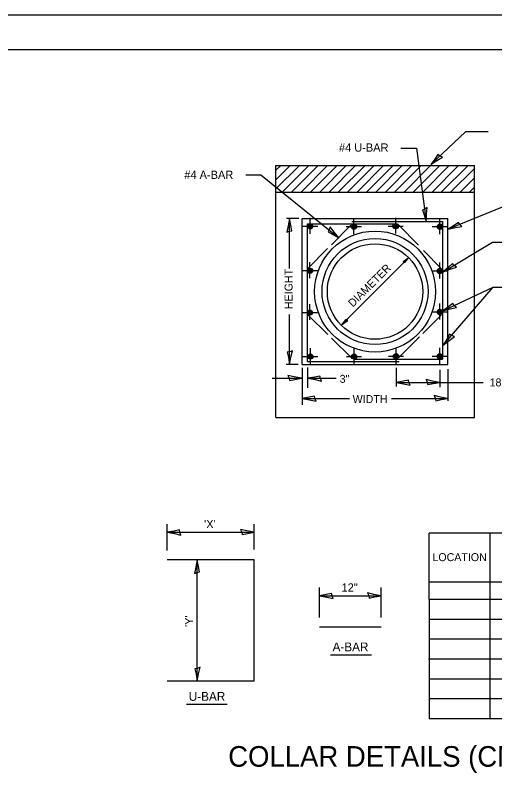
# Model space of a CAD drawing. Extents: x 2133490 to 2172050, y 2138301 to 2145980.
# Drawn here: x 2135936 to 2136286, y 2141984 to 2142538 of the extents above; entities that cross this region are included whole.
import ezdxf

# ---------------------------------------------------------------- set-up
doc = ezdxf.new("R2010")
doc.units = 0
for name, color, linetype in [('Level 23', 7, 'Continuous'), ('Level 40', 7, 'Continuous'), ('Level 63', 7, 'Continuous'), ('ROW_PR_Notes', 7, 'Continuous'), ('Sheets_50 Reference Boundary', 7, 'Continuous'), ('Sheets_General Details', 7, 'Continuous'), ('Sheets_Printer Plotting Border', 7, 'Continuous')]:
    doc.layers.add(name, color=color, linetype=linetype)

msp = doc.modelspace()

# ---------------------------------------------------------------- linework, layer by layer
at = {"layer": 'Level 23'}
for p, q in [((2136376.79, 2142160.23), (2136238.38, 2142160.23)), ((2136238.38, 2142111.93), (2136238.38, 2142160.23)), ((2136282.81, 2142024.99), (2136282.81, 2142160.23)), ((2136764.83, 2142124.49), (2136238.7, 2142124.49)), ((2136238.38, 2142111.93), (2136238.38, 2142024.99)), ((2136764.83, 2142111.93), (2136238.41, 2142111.93)), ((2136764.83, 2142097.44), (2136238.24, 2142097.44)), ((2136764.83, 2142082.95), (2136238.41, 2142082.95)), ((2136764.83, 2142068.46), (2136237.89, 2142068.46)), ((2136764.83, 2142053.97), (2136238.24, 2142053.97)), ((2136764.83, 2142039.48), (2136238.58, 2142039.48)), ((2136764.83, 2142024.99), (2136238.38, 2142024.99))]:
    msp.add_line(p, q, dxfattribs=at)
at = {"layer": 'Level 40'}
for centre, radius in [((2136151.64, 2142383.78), 1.93), ((2136151.64, 2142383.78), 1.59), ((2136151.64, 2142383.78), 1.29), ((2136151.64, 2142383.78), 0.812), ((2136151.64, 2142383.78), 0.392), ((2136183.55, 2142383.52), 1.93), ((2136183.55, 2142383.52), 1.59), ((2136183.55, 2142383.52), 1.29), ((2136183.55, 2142383.52), 0.812), ((2136183.55, 2142383.52), 0.392), ((2136214.02, 2142383.89), 1.93), ((2136214.02, 2142383.89), 1.59), ((2136214.02, 2142383.89), 1.29), ((2136214.02, 2142383.89), 0.812), ((2136214.02, 2142383.89), 0.392), ((2136246.32, 2142383.6), 1.93), ((2136246.32, 2142383.6), 1.59), ((2136246.32, 2142383.6), 1.29), ((2136246.32, 2142383.6), 0.812), ((2136246.32, 2142383.6), 0.392), ((2136198.94, 2142336.28), 44.06), ((2136151.5, 2142351.4), 1.93), ((2136151.5, 2142351.4), 1.59), ((2136151.5, 2142351.4), 1.29), ((2136151.5, 2142351.4), 0.812), ((2136151.5, 2142351.4), 0.392), ((2136246.22, 2142351.18), 1.93), ((2136246.22, 2142351.18), 1.59), ((2136246.22, 2142351.18), 1.29), ((2136246.22, 2142351.18), 0.812), ((2136246.22, 2142351.18), 0.392), ((2136151.39, 2142320.97), 1.93), ((2136151.39, 2142320.97), 1.59), ((2136151.39, 2142320.97), 1.29), ((2136151.39, 2142320.97), 0.812), ((2136151.39, 2142320.97), 0.392), ((2136246.22, 2142321.3), 1.93), ((2136246.22, 2142321.3), 1.59), ((2136246.22, 2142321.3), 1.29), ((2136246.22, 2142321.3), 0.812), ((2136246.22, 2142321.3), 0.392), ((2136151.79, 2142288.92), 1.93), ((2136151.79, 2142288.92), 1.59), ((2136151.79, 2142288.92), 1.29), ((2136151.79, 2142288.92), 0.812), ((2136151.79, 2142288.92), 0.392), ((2136183.66, 2142288.92), 1.93), ((2136183.66, 2142288.92), 1.59), ((2136183.66, 2142288.92), 1.29), ((2136183.66, 2142288.92), 0.812), ((2136183.66, 2142288.92), 0.392), ((2136214.28, 2142289.06), 1.93), ((2136214.28, 2142289.06), 1.59), ((2136214.28, 2142289.06), 1.29), ((2136214.28, 2142289.06), 0.812), ((2136214.28, 2142289.06), 0.392), ((2136246.22, 2142289.06), 1.93), ((2136246.22, 2142289.06), 1.59), ((2136246.22, 2142289.06), 1.29), ((2136246.22, 2142289.06), 0.812), ((2136246.22, 2142289.06), 0.392)]:
    msp.add_circle(centre, radius, dxfattribs=at)
at = {"layer": 'Level 63'}
for p, q in [((2136264.85, 2142452.54), (2136239.52, 2142428.76)), ((2136281.39, 2142452.54), (2136264.85, 2142452.54)), ((2136217.68, 2142440.63), (2136229.08, 2142440.63)), ((2136229.08, 2142440.63), (2136236.32, 2142387.21)), ((2136104.83, 2142421.36), (2136115.7, 2142421.36)), ((2136115.7, 2142421.36), (2136172.64, 2142375.44)), ((2136338.12, 2142416.67), (2136252.24, 2142381.77)), ((2136248.67, 2142350.63), (2136284.72, 2142372.32)), ((2136284.72, 2142372.32), (2136298.73, 2142372.32)), ((2136248.38, 2142322.21), (2136285.01, 2142339.5)), ((2136248.67, 2142297.31), (2136285.01, 2142339.5)), ((2136285.01, 2142339.5), (2136299.08, 2142339.5)), ((2136149.67, 2142280.97), (2136149.67, 2142266.03)), ((2136214.28, 2142280.68), (2136214.28, 2142267.19)), ((2136246.22, 2142279.21), (2136246.22, 2142266.61)), ((2136123.97, 2142273.06), (2136145.38, 2142273.06)), ((2136149.93, 2142273.06), (2136170.71, 2142273.06)), ((2136214.46, 2142270.13), (2136246.22, 2142270.13)), ((2136246.22, 2142270.13), (2136277.72, 2142270.13))]:
    msp.add_line(p, q, dxfattribs=at)
for points in [[(2136248.24, 2142434.08), (2136246.34, 2142434.93), (2136244.85, 2142436.05), (2136242.58, 2142432.82), (2136239.52, 2142428.76), (2136244.08, 2142431.71)], [(2136237.05, 2142397.4), (2136235.25, 2142396.33), (2136233.47, 2142395.77), (2136234.79, 2142392.05), (2136236.32, 2142387.21), (2136236.56, 2142392.62)], [(2136134.54, 2142379.41), (2136136.46, 2142380.23), (2136138.3, 2142380.54), (2136137.5, 2142384.41), (2136136.63, 2142389.41), (2136135.66, 2142384.08)], [(2136166.17, 2142383.35), (2136165.6, 2142381.34), (2136164.69, 2142379.71), (2136168.21, 2142377.91), (2136172.64, 2142375.44), (2136169.1, 2142379.54)], [(2136262.29, 2142383.6), (2136260.81, 2142385.07), (2136259.82, 2142386.66), (2136256.54, 2142384.46), (2136252.24, 2142381.77), (2136257.54, 2142382.88)], [(2136258.32, 2142354), (2136256.63, 2142355.22), (2136255.41, 2142356.64), (2136252.51, 2142353.95), (2136248.67, 2142350.63), (2136253.75, 2142352.55)], [(2136258.32, 2142324.59), (2136256.76, 2142325.98), (2136255.69, 2142327.51), (2136252.53, 2142325.13), (2136248.38, 2142322.21), (2136253.62, 2142323.61)], [(2136256.78, 2142303.52), (2136254.8, 2142304.15), (2136253.2, 2142305.12), (2136251.28, 2142301.66), (2136248.67, 2142297.31), (2136252.89, 2142300.71)], [(2136138.72, 2142293.15), (2136136.8, 2142292.33), (2136134.96, 2142292.02), (2136135.76, 2142288.15), (2136136.63, 2142283.15), (2136137.6, 2142288.48)], [(2136135.39, 2142275.15), (2136136.2, 2142273.23), (2136136.51, 2142271.38), (2136140.38, 2142272.19), (2136145.38, 2142273.06), (2136140.05, 2142274.03)], [(2136159.92, 2142270.96), (2136159.11, 2142272.89), (2136158.8, 2142274.73), (2136154.93, 2142273.92), (2136149.93, 2142273.06), (2136155.26, 2142272.09)], [(2136224.46, 2142268.04), (2136223.65, 2142269.96), (2136223.33, 2142271.8), (2136219.46, 2142270.99), (2136214.46, 2142270.13), (2136219.8, 2142269.16)], [(2136236.22, 2142272.22), (2136237.03, 2142270.3), (2136237.35, 2142268.46), (2136241.22, 2142269.26), (2136246.22, 2142270.13), (2136240.88, 2142271.1)], [(2136155.89, 2142256.31), (2136155.08, 2142258.24), (2136154.77, 2142260.08), (2136150.9, 2142259.27), (2136145.9, 2142258.41), (2136151.23, 2142257.44)], [(2136242.07, 2142260.5), (2136242.89, 2142258.58), (2136243.2, 2142256.73), (2136247.07, 2142257.54), (2136252.07, 2142258.41), (2136246.74, 2142259.38)], [(2136057.38, 2142158.84), (2136056.57, 2142160.76), (2136056.25, 2142162.6), (2136052.38, 2142161.8), (2136047.38, 2142160.93), (2136052.72, 2142159.96)], [(2136100.87, 2142163.02), (2136101.69, 2142161.1), (2136102, 2142159.26), (2136105.87, 2142160.06), (2136110.87, 2142160.93), (2136105.54, 2142161.9)], [(2136067.18, 2142130.89), (2136069.1, 2142131.7), (2136070.94, 2142132.02), (2136070.14, 2142135.89), (2136069.27, 2142140.89), (2136068.3, 2142135.55)], [(2136168.37, 2142112.6), (2136167.56, 2142114.53), (2136167.25, 2142116.37), (2136163.38, 2142115.56), (2136158.38, 2142114.7), (2136163.71, 2142113.73)], [(2136193.5, 2142116.79), (2136194.32, 2142114.87), (2136194.63, 2142113.02), (2136198.5, 2142113.83), (2136203.5, 2142114.7), (2136198.17, 2142115.67)], [(2136071.36, 2142062.56), (2136069.44, 2142061.75), (2136067.6, 2142061.43), (2136068.4, 2142057.56), (2136069.27, 2142052.56), (2136070.24, 2142057.9)]]:
    msp.add_lwpolyline(points, close=True, dxfattribs=at)
at = {"layer": 'ROW_PR_Notes'}
for p, q in [((2136126.48, 2142417.61), (2136136.82, 2142427.94)), ((2136126.49, 2142244.51), (2136126.49, 2142428.05)), ((2136126.49, 2142428.05), (2136271.39, 2142428.05)), ((2136126.64, 2142424.59), (2136130.02, 2142427.97)), ((2136126.7, 2142410.99), (2136143.62, 2142427.91)), ((2136131.3, 2142408.76), (2136150.69, 2142428.15)), ((2136138.1, 2142408.73), (2136157.18, 2142427.81)), ((2136144.95, 2142408.75), (2136164.34, 2142428.14)), ((2136151.8, 2142408.76), (2136171, 2142427.97)), ((2136158.59, 2142408.73), (2136177.76, 2142427.89)), ((2136165.39, 2142408.7), (2136184.51, 2142427.82)), ((2136172.1, 2142408.58), (2136191.4, 2142427.88)), ((2136179.18, 2142408.82), (2136198.39, 2142428.03)), ((2136185.88, 2142408.7), (2136205.18, 2142428)), ((2136192.68, 2142408.67), (2136211.85, 2142427.83)), ((2136199.62, 2142408.78), (2136218.83, 2142427.98)), ((2136206.7, 2142409.02), (2136225.58, 2142427.91)), ((2136213.36, 2142408.85), (2136232.7, 2142428.2)), ((2136220.11, 2142408.77), (2136239.46, 2142428.12)), ((2136227, 2142408.83), (2136246.07, 2142427.91)), ((2136233.71, 2142408.71), (2136253.06, 2142428.06)), ((2136240.56, 2142408.73), (2136259.9, 2142428.07)), ((2136247.22, 2142408.56), (2136266.52, 2142427.86)), ((2136254.07, 2142408.57), (2136271.4, 2142425.91)), ((2136271.39, 2142244.51), (2136271.39, 2142428.05)), ((2136261.05, 2142408.72), (2136271.48, 2142419.15)), ((2136267.89, 2142408.74), (2136271.37, 2142412.22)), ((2136126.49, 2142408.73), (2136271.39, 2142408.73)), ((2136143.26, 2142389.41), (2136134.29, 2142389.41)), ((2136136.63, 2142352.97), (2136136.63, 2142389.41)), ((2136145.81, 2142283.15), (2136145.81, 2142389.41)), ((2136145.81, 2142389.41), (2136252.07, 2142389.41)), ((2136151.64, 2142383.78), (2136151.64, 2142389.93)), ((2136182.12, 2142387.25), (2136248.2, 2142387.25)), ((2136183.54, 2142383.52), (2136183.54, 2142389.68)), ((2136214.02, 2142383.89), (2136214.02, 2142390.04)), ((2136246.32, 2142383.6), (2136246.32, 2142389.75)), ((2136248.2, 2142387.25), (2136248.2, 2142287.01)), ((2136252.07, 2142283.15), (2136252.07, 2142389.41)), ((2136146.04, 2142383.89), (2136157.17, 2142383.89)), ((2136149.67, 2142285.42), (2136149.67, 2142385.55)), ((2136149.67, 2142385.55), (2136214.36, 2142385.55)), ((2136151.64, 2142378.36), (2136151.64, 2142383.78)), ((2136167.2, 2142370.42), (2136181.35, 2142384.7)), ((2136177.94, 2142383.63), (2136189.08, 2142383.63)), ((2136183.54, 2142378.1), (2136183.54, 2142383.52)), ((2136208.41, 2142384), (2136219.55, 2142384)), ((2136214.02, 2142378.47), (2136214.02, 2142383.89)), ((2136216.07, 2142384.99), (2136230.63, 2142370.1)), ((2136240.72, 2142383.71), (2136251.86, 2142383.71)), ((2136246.32, 2142378.18), (2136246.32, 2142383.6)), ((2136150.14, 2142353.2), (2136164.36, 2142367.55)), ((2136234.4, 2142366.24), (2136247.28, 2142353.05)), ((2136174.58, 2142311.92), (2136223.22, 2142360.56)), ((2136151.5, 2142351.41), (2136151.5, 2142357.56)), ((2136246.22, 2142351.18), (2136246.22, 2142357.34)), ((2136145.89, 2142351.51), (2136157.03, 2142351.51)), ((2136151.5, 2142345.98), (2136151.5, 2142351.41)), ((2136240.61, 2142351.29), (2136251.75, 2142351.29)), ((2136246.22, 2142345.76), (2136246.22, 2142351.18)), ((2136151.39, 2142320.97), (2136151.39, 2142327.12)), ((2136246.22, 2142321.3), (2136246.22, 2142327.45)), ((2136145.78, 2142321.08), (2136156.92, 2142321.08)), ((2136151.39, 2142315.55), (2136151.39, 2142320.97)), ((2136240.61, 2142321.4), (2136251.75, 2142321.4)), ((2136246.22, 2142315.88), (2136246.22, 2142321.3)), ((2136136.63, 2142283.15), (2136136.63, 2142319.47)), ((2136150.29, 2142319.06), (2136164.53, 2142305.02)), ((2136233.7, 2142305.69), (2136247.14, 2142319.06)), ((2136248.28, 2142304.4), (2136248.2, 2142304.4)), ((2136167.26, 2142302.33), (2136182.08, 2142287.71)), ((2136216.22, 2142288.3), (2136231.35, 2142303.35)), ((2136151.79, 2142288.92), (2136151.79, 2142295.07)), ((2136183.66, 2142288.92), (2136183.66, 2142295.07)), ((2136214.28, 2142289.06), (2136214.28, 2142295.22)), ((2136246.22, 2142289.06), (2136246.22, 2142295.22)), ((2136146.19, 2142289.02), (2136157.32, 2142289.02)), ((2136151.79, 2142283.5), (2136151.79, 2142288.92)), ((2136178.05, 2142289.02), (2136189.19, 2142289.02)), ((2136183.66, 2142283.5), (2136183.66, 2142288.92)), ((2136208.67, 2142289.17), (2136219.81, 2142289.17)), ((2136214.28, 2142283.64), (2136214.28, 2142289.06)), ((2136240.61, 2142289.17), (2136251.75, 2142289.17)), ((2136246.22, 2142283.64), (2136246.22, 2142289.06)), ((2136142.96, 2142283.15), (2136134.1, 2142283.15)), ((2136145.81, 2142283.15), (2136252.07, 2142283.15)), ((2136149.67, 2142285.42), (2136216.55, 2142285.42)), ((2136183.59, 2142287.01), (2136248.2, 2142287.01)), ((2136145.81, 2142280.68), (2136145.81, 2142253.72)), ((2136252.07, 2142279.8), (2136252.07, 2142256.61)), ((2136145.9, 2142258.41), (2136180.26, 2142258.41)), ((2136210.95, 2142258.41), (2136252.07, 2142258.41)), ((2136126.49, 2142244.51), (2136271.39, 2142244.51)), ((2136271.39, 2142244.51), (2136271.39, 2142244.51)), ((2136047.38, 2142147.74), (2136047.38, 2142166.93)), ((2136110.86, 2142148.28), (2136110.86, 2142166.93)), ((2136047.38, 2142160.93), (2136110.87, 2142160.93)), ((2136110.86, 2142140.88), (2136047.38, 2142140.88)), ((2136069.27, 2142052.56), (2136069.27, 2142140.89)), ((2136110.86, 2142052.56), (2136110.86, 2142140.88)), ((2136158.38, 2142098.76), (2136158.38, 2142120.7)), ((2136203.5, 2142098.76), (2136203.5, 2142120.7)), ((2136158.38, 2142114.7), (2136203.5, 2142114.7)), ((2136203.5, 2142091.8), (2136158.38, 2142091.8)), ((2136166.5, 2142071.62), (2136196.27, 2142071.62)), ((2136110.86, 2142052.56), (2136047.38, 2142052.56)), ((2136061.34, 2142035.6), (2136091.11, 2142035.6))]:
    msp.add_line(p, q, dxfattribs=at)
for points in [[(2136220.27, 2142357.77), (2136220.79, 2142357.43), (2136221.82, 2142358.84), (2136223.18, 2142360.6), (2136221.28, 2142359.16), (2136219.57, 2142357.96), (2136220.27, 2142357.77), (2136220.68, 2142357.61), (2136222.13, 2142359.55), (2136219.95, 2142358.02), (2136220.59, 2142357.93), (2136221.32, 2142358.76), (2136220.46, 2142358.13)], [(2136178.22, 2142315.46), (2136177.56, 2142315.87), (2136176.28, 2142314.12), (2136174.58, 2142311.92), (2136176.95, 2142313.72), (2136179.1, 2142315.22), (2136178.22, 2142315.46), (2136177.7, 2142315.65), (2136175.89, 2142313.23), (2136178.61, 2142315.14), (2136177.82, 2142315.25), (2136176.9, 2142314.21), (2136177.98, 2142315.01)]]:
    msp.add_lwpolyline(points, dxfattribs=at)
for radius in [38.64, 34.78]:
    msp.add_circle((2136198.94, 2142336.28), radius, dxfattribs=at)
at = {"layer": 'Sheets_50 Reference Boundary'}
msp.add_lwpolyline([(2135289.66, 2142512.57), (2136864.66, 2142512.57), (2136864.66, 2141512.58), (2135289.66, 2141512.58)], close=True, dxfattribs=at)
at = {"layer": 'Sheets_General Details'}
msp.add_line((2136889.66, 2142537.58), (2135189.66, 2142537.58), dxfattribs=at)
msp.add_lwpolyline([(2135289.66, 2142512.58), (2136864.66, 2142512.58), (2136864.66, 2141462.58), (2135289.66, 2141462.58)], close=True, dxfattribs=at)
at = {"layer": 'Sheets_Printer Plotting Border'}
msp.add_lwpolyline([(2135189.66, 2141437.58), (2136889.66, 2141437.58), (2136889.66, 2142537.58), (2135189.66, 2142537.58)], close=True, dxfattribs=at)

# ---------------------------------------------------------------- texts
at = {"layer": 'Level 23'}
for s, height, p in [('LOCATION', 5.8, (2136240.79, 2142139.89)), ('COLLAR DETAILS (CMP EXTENSION OF PIPE CULVERT)', 15, (2136091.85, 2141990.15))]:
    msp.add_text(s, height=height, dxfattribs=at).set_placement(p)
at = {"layer": 'Level 63'}
for s, height, p in [('#4 U-BAR', 6, (2136172.65, 2142438.17)), ('#4 A-BAR', 6, (2136059.87, 2142418.33)), ('3"', 5.8, (2136173.14, 2142269.79)), ('18" MAX', 5.8, (2136282.5, 2142267.18))]:
    msp.add_text(s, height=height, dxfattribs=at).set_placement(p)
at = {"layer": 'ROW_PR_Notes'}
for s, height, rotation, p in [('DIAMETER', 5.8, 45, (2136182.78, 2142324.5)), ('HEIGHT', 5.8, 90, (2136138.79, 2142323.49)), ("'Y'", 6, 90, (2136066.27, 2142091.91))]:
    msp.add_text(s, height=height, rotation=rotation, dxfattribs=at).set_placement(p)
for s, height, p in [('WIDTH', 5.8, (2136182.63, 2142255.05)), ("'X'", 6, (2136074.31, 2142163.93)), ('12"', 6, (2136174.54, 2142117.7)), ('A-BAR', 6.4, (2136167.98, 2142074.22)), ('U-BAR', 6.4, (2136063.08, 2142038.16))]:
    msp.add_text(s, height=height, dxfattribs=at).set_placement(p)

doc.saveas('drawing.dxf')
